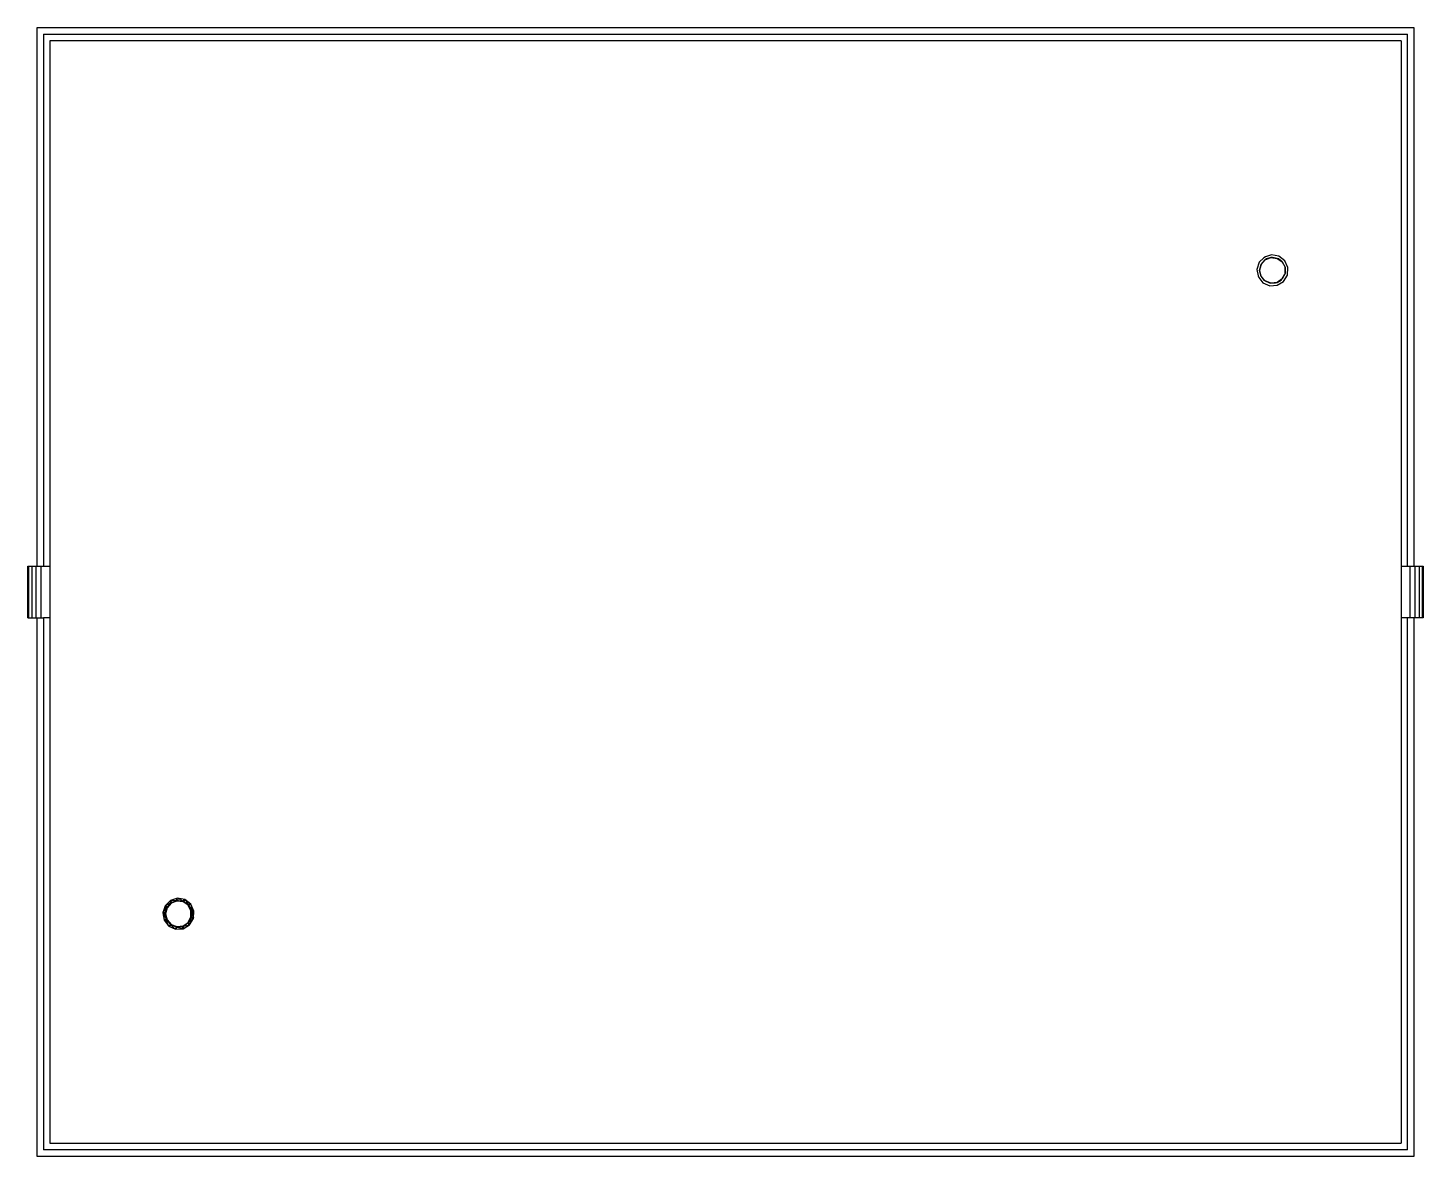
# Model space of a CAD drawing. Header units: millimetres. Extents: x -2.13 to 2.13, y -1.73 to 1.73.
import ezdxf

# ---------------------------------------------------------------- set-up
doc = ezdxf.new("R2010")
doc.units = ezdxf.units.MM

msp = doc.modelspace()

# ---------------------------------------------------------------- linework, layer by layer
at = {"color": 7, "linetype": 'Continuous', "lineweight": 25}
for p, q in [((2.1063, 1.7264), (-2.1063, 1.7264)), ((-2.1063, 1.7264), (-2.1063, 0.0787)), ((2.1063, 0.0787), (2.1063, 1.7264)), ((-2.0866, 1.7067), (2.0866, 1.7067)), ((-2.0866, 1.7067), (-2.0866, 0.0787)), ((-2.0669, 1.687), (-2.0669, -1.687)), ((2.0669, 1.687), (-2.0669, 1.687)), ((2.0669, 1.687), (2.0669, -1.687)), ((2.0866, 0.0787), (2.0866, 1.7067)), ((1.6513, 1.0261), (1.6464, 1.0231)), ((1.6703, 1.032), (1.6513, 1.0261)), ((1.6929, 1.0279), (1.6703, 1.032)), ((1.7109, 1.0138), (1.6929, 1.0279)), ((1.6323, 1.009), (1.6255, 0.9871)), ((1.6255, 0.9871), (1.6291, 0.9675)), ((1.6464, 1.0231), (1.6323, 1.009)), ((1.6339, 0.9843), (1.6384, 1.0025)), ((1.6341, 0.989), (1.6339, 0.9843)), ((1.6339, 0.9843), (1.6364, 0.9703)), ((1.6384, 0.966), (1.6339, 0.9843)), ((1.6384, 1.0025), (1.6341, 0.989)), ((1.6384, 1.0025), (1.6509, 1.0167)), ((1.6408, 1.0066), (1.6384, 1.0025)), ((1.6509, 1.0167), (1.6408, 1.0066)), ((1.6509, 1.0167), (1.6685, 1.0233)), ((1.6549, 1.0191), (1.6509, 1.0167)), ((1.6685, 1.0233), (1.6549, 1.0191)), ((1.6732, 1.0236), (1.6685, 1.0233)), ((1.6685, 1.0233), (1.6872, 1.0211)), ((1.6872, 1.0211), (1.6732, 1.0236)), ((1.6915, 1.0191), (1.6872, 1.0211)), ((1.6872, 1.0211), (1.7027, 1.0104)), ((1.7027, 1.0104), (1.6915, 1.0191)), ((1.7056, 1.0066), (1.7027, 1.0104)), ((1.7027, 1.0104), (1.7115, 0.9937)), ((1.7115, 0.9937), (1.7056, 1.0066)), ((1.7203, 0.9929), (1.7109, 1.0138)), ((1.7123, 0.989), (1.7115, 0.9937)), ((1.7115, 0.9937), (1.7115, 0.9748)), ((1.7115, 0.9748), (1.7123, 0.989)), ((1.7189, 0.97), (1.7203, 0.9929)), ((1.6291, 0.9675), (1.6314, 0.9623)), ((1.6314, 0.9623), (1.6437, 0.9466)), ((1.6364, 0.9703), (1.6384, 0.966)), ((1.6384, 0.966), (1.6471, 0.9548)), ((1.6509, 0.9519), (1.6384, 0.966)), ((1.6437, 0.9466), (1.6646, 0.9372)), ((1.6471, 0.9548), (1.6509, 0.9519)), ((1.6509, 0.9519), (1.6638, 0.946)), ((1.6685, 0.9452), (1.6509, 0.9519)), ((1.6638, 0.946), (1.6685, 0.9452)), ((1.6872, 0.9474), (1.6685, 0.9452)), ((1.6685, 0.9452), (1.6827, 0.946)), ((1.6827, 0.946), (1.6872, 0.9474)), ((1.7027, 0.9581), (1.6872, 0.9474)), ((1.6872, 0.9474), (1.6993, 0.9548)), ((1.6875, 0.9386), (1.7071, 0.9504)), ((1.6993, 0.9548), (1.7027, 0.9581)), ((1.7115, 0.9748), (1.7027, 0.9581)), ((1.7027, 0.9581), (1.71, 0.9703)), ((1.7071, 0.9504), (1.7189, 0.97)), ((1.71, 0.9703), (1.7115, 0.9748)), ((1.6646, 0.9372), (1.6875, 0.9386)), ((-2.1339, 0.0787), (-2.0669, 0.0787)), ((-2.1339, -0.0787), (-2.1339, 0.0787)), ((-2.1309, -0.0787), (-2.1309, 0.0787)), ((-2.1223, 0.0787), (-2.1223, -0.0787)), ((-2.1096, 0.0787), (-2.1096, -0.0787)), ((-2.0945, 0.0787), (-2.0945, -0.0787)), ((2.0669, 0.0787), (2.1339, 0.0787)), ((2.0945, -0.0787), (2.0945, 0.0787)), ((2.1096, -0.0787), (2.1096, 0.0787)), ((2.1223, 0.0787), (2.1223, -0.0787)), ((2.1309, 0.0787), (2.1309, -0.0787)), ((2.1339, 0.0787), (2.1339, -0.0787)), ((-2.1339, -0.0787), (-2.0866, -0.0787)), ((-2.1063, -0.0787), (-2.1063, -1.7264)), ((-2.0669, -0.0789), (-2.0866, -0.0787)), ((-2.0866, -0.0787), (-2.0866, -1.7067)), ((2.1339, -0.0787), (2.0669, -0.0787)), ((2.0866, -1.7067), (2.0866, -0.0787)), ((2.1063, -1.7264), (2.1063, -0.0787)), ((-1.6761, -0.9371), (-1.698, -0.9439)), ((-1.678, -0.9458), (-1.6789, -0.938)), ((-1.6732, -0.9377), (-1.6782, -0.9438)), ((-1.6536, -0.9413), (-1.6761, -0.9371)), ((-1.6732, -0.9377), (-1.6586, -0.9462)), ((-1.7142, -0.9601), (-1.721, -0.982)), ((-1.7201, -0.9792), (-1.7099, -0.9657)), ((-1.7201, -0.9792), (-1.7146, -0.9849)), ((-1.7081, -0.9666), (-1.7151, -0.9629)), ((-1.7146, -0.9849), (-1.7099, -0.9657)), ((-1.7115, -0.9755), (-1.7146, -0.9849)), ((-1.698, -0.9439), (-1.7142, -0.9601)), ((-1.7081, -0.9666), (-1.7126, -0.9849)), ((-1.7115, -0.9755), (-1.7126, -0.9849)), ((-1.7121, -0.9581), (-1.6967, -0.9508)), ((-1.7121, -0.9581), (-1.7099, -0.9657)), ((-1.7115, -0.9755), (-1.7099, -0.9657)), ((-1.7081, -0.9666), (-1.7115, -0.9755)), ((-1.7099, -0.9657), (-1.6967, -0.9508)), ((-1.7027, -0.9588), (-1.7099, -0.9657)), ((-1.6956, -0.9525), (-1.7081, -0.9666)), ((-1.7027, -0.9588), (-1.7081, -0.9666)), ((-1.7027, -0.9588), (-1.6967, -0.9508)), ((-1.6956, -0.9525), (-1.7027, -0.9588)), ((-1.6956, -0.9525), (-1.7001, -0.946)), ((-1.6952, -0.9431), (-1.6967, -0.9508)), ((-1.6967, -0.9508), (-1.6782, -0.9438)), ((-1.6872, -0.9481), (-1.6967, -0.9508)), ((-1.678, -0.9458), (-1.6956, -0.9525)), ((-1.6872, -0.9481), (-1.6956, -0.9525)), ((-1.6952, -0.9431), (-1.6782, -0.9438)), ((-1.6872, -0.9481), (-1.6782, -0.9438)), ((-1.678, -0.9458), (-1.6872, -0.9481)), ((-1.6782, -0.9438), (-1.6586, -0.9462)), ((-1.6685, -0.9458), (-1.6782, -0.9438)), ((-1.6685, -0.9458), (-1.678, -0.9458)), ((-1.6593, -0.9481), (-1.678, -0.9458)), ((-1.6593, -0.9481), (-1.6685, -0.9458)), ((-1.6685, -0.9458), (-1.6586, -0.9462)), ((-1.6593, -0.9481), (-1.6565, -0.9407)), ((-1.6509, -0.9525), (-1.6593, -0.9481)), ((-1.6438, -0.9588), (-1.6593, -0.9481)), ((-1.6586, -0.9462), (-1.6513, -0.9431)), ((-1.6586, -0.9462), (-1.6422, -0.9575)), ((-1.6586, -0.9462), (-1.6509, -0.9525)), ((-1.6356, -0.9554), (-1.6536, -0.9413)), ((-1.6513, -0.9431), (-1.6422, -0.9575)), ((-1.6509, -0.9525), (-1.6422, -0.9575)), ((-1.6438, -0.9588), (-1.6509, -0.9525)), ((-1.6438, -0.9588), (-1.6379, -0.9536)), ((-1.6384, -0.9666), (-1.6438, -0.9588)), ((-1.635, -0.9755), (-1.6438, -0.9588)), ((-1.6343, -0.9581), (-1.6422, -0.9575)), ((-1.6422, -0.9575), (-1.633, -0.975)), ((-1.6384, -0.9666), (-1.6422, -0.9575)), ((-1.6384, -0.9666), (-1.633, -0.975)), ((-1.635, -0.9755), (-1.6384, -0.9666)), ((-1.6262, -0.9763), (-1.6356, -0.9554)), ((-1.6274, -0.9736), (-1.635, -0.9755)), ((-1.6339, -0.9849), (-1.635, -0.9755)), ((-1.635, -0.9943), (-1.635, -0.9755)), ((-1.6343, -0.9581), (-1.633, -0.975)), ((-1.6263, -0.9792), (-1.633, -0.975)), ((-1.633, -0.975), (-1.6318, -0.9849)), ((-1.6318, -0.9849), (-1.6263, -0.9792)), ((-1.6275, -0.9991), (-1.6262, -0.9763)), ((-1.721, -0.982), (-1.7169, -1.0045)), ((-1.7205, -0.9849), (-1.7126, -0.9849)), ((-1.7174, -1.0017), (-1.7146, -0.9849)), ((-1.7099, -1.0041), (-1.7174, -1.0017)), ((-1.7169, -1.0045), (-1.7027, -1.0226)), ((-1.7081, -1.0032), (-1.7151, -1.0069)), ((-1.7099, -1.0041), (-1.7146, -0.9849)), ((-1.7115, -0.9943), (-1.7146, -0.9849)), ((-1.7126, -0.9849), (-1.7115, -0.9943)), ((-1.7126, -0.9849), (-1.7081, -1.0032)), ((-1.7099, -1.0041), (-1.7115, -0.9943)), ((-1.7115, -0.9943), (-1.7081, -1.0032)), ((-1.6967, -1.019), (-1.7099, -1.0041)), ((-1.7046, -1.0203), (-1.7099, -1.0041)), ((-1.7027, -1.011), (-1.7099, -1.0041)), ((-1.7081, -1.0032), (-1.7027, -1.011)), ((-1.7081, -1.0032), (-1.6956, -1.0173)), ((-1.7046, -1.0203), (-1.6967, -1.019)), ((-1.7027, -1.011), (-1.6956, -1.0173)), ((-1.7027, -1.011), (-1.6967, -1.019)), ((-1.7027, -1.0226), (-1.6819, -1.032)), ((-1.7001, -1.0238), (-1.6956, -1.0173)), ((-1.6845, -1.0308), (-1.6967, -1.019)), ((-1.6782, -1.026), (-1.6967, -1.019)), ((-1.6872, -1.0217), (-1.6967, -1.019)), ((-1.6956, -1.0173), (-1.6872, -1.0217)), ((-1.6956, -1.0173), (-1.678, -1.024)), ((-1.6872, -1.0217), (-1.6782, -1.026)), ((-1.6872, -1.0217), (-1.678, -1.024)), ((-1.6789, -1.0318), (-1.678, -1.024)), ((-1.6586, -1.0236), (-1.6782, -1.026)), ((-1.6685, -1.024), (-1.6782, -1.026)), ((-1.678, -1.024), (-1.6593, -1.0217)), ((-1.678, -1.024), (-1.6685, -1.024)), ((-1.6685, -1.024), (-1.6593, -1.0217)), ((-1.6685, -1.024), (-1.6586, -1.0236)), ((-1.6619, -1.0308), (-1.6586, -1.0236)), ((-1.6593, -1.0217), (-1.6438, -1.011)), ((-1.6593, -1.0217), (-1.6509, -1.0173)), ((-1.6565, -1.0291), (-1.6593, -1.0217)), ((-1.659, -1.0306), (-1.6394, -1.0187)), ((-1.6422, -1.0123), (-1.6586, -1.0236)), ((-1.6509, -1.0173), (-1.6586, -1.0236)), ((-1.6419, -1.0203), (-1.6586, -1.0236)), ((-1.6509, -1.0173), (-1.6438, -1.011)), ((-1.6422, -1.0123), (-1.6509, -1.0173)), ((-1.6438, -1.011), (-1.635, -0.9943)), ((-1.6438, -1.011), (-1.6384, -1.0032)), ((-1.6438, -1.011), (-1.6379, -1.0162)), ((-1.6422, -1.0123), (-1.633, -0.9948)), ((-1.6291, -1.0017), (-1.6422, -1.0123)), ((-1.6384, -1.0032), (-1.6422, -1.0123)), ((-1.6419, -1.0203), (-1.6422, -1.0123)), ((-1.6394, -1.0187), (-1.6275, -0.9991)), ((-1.6384, -1.0032), (-1.635, -0.9943)), ((-1.633, -0.9948), (-1.6384, -1.0032)), ((-1.635, -0.9943), (-1.6339, -0.9849)), ((-1.6274, -0.9962), (-1.635, -0.9943)), ((-1.6339, -0.9849), (-1.6318, -0.9849)), ((-1.633, -0.9948), (-1.6318, -0.9849)), ((-1.6291, -1.0017), (-1.633, -0.9948)), ((-1.6318, -0.9849), (-1.6274, -0.9962)), ((-1.6845, -1.0308), (-1.6782, -1.026)), ((-1.6819, -1.032), (-1.659, -1.0306)), ((-1.6619, -1.0308), (-1.6782, -1.026)), ((2.0866, -1.7067), (-2.0866, -1.7067)), ((-2.0669, -1.687), (2.0669, -1.687)), ((-2.1063, -1.7264), (2.1063, -1.7264))]:
    msp.add_line(p, q, dxfattribs=at)

doc.saveas('drawing.dxf')
